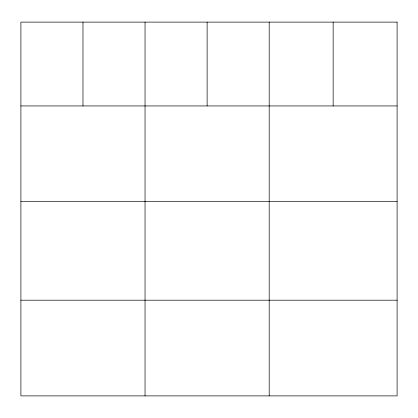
<?xml version="1.0" encoding="UTF-8"?>
<svg xmlns="http://www.w3.org/2000/svg" width="418" height="418" viewBox="0 0 418 418"><rect width="100%" height="100%" fill="white"/><g stroke="black" fill="none" stroke-linecap="round" stroke-linejoin="round"><path stroke-width="0.63" d="M20.9 105.942L397.1 105.942M20.9 201.622L397.1 201.622M20.9 300.202L397.1 300.202M333.146 22.112L333.146 105.942M269.192 22.112L269.192 395.888M207.119 22.112L207.119 105.942M145.046 22.112L145.046 395.888M82.973 22.112L82.973 105.942M397.1 22.112L20.9 22.112L20.9 395.888L397.1 395.888L397.1 22.112"/></g></svg>
